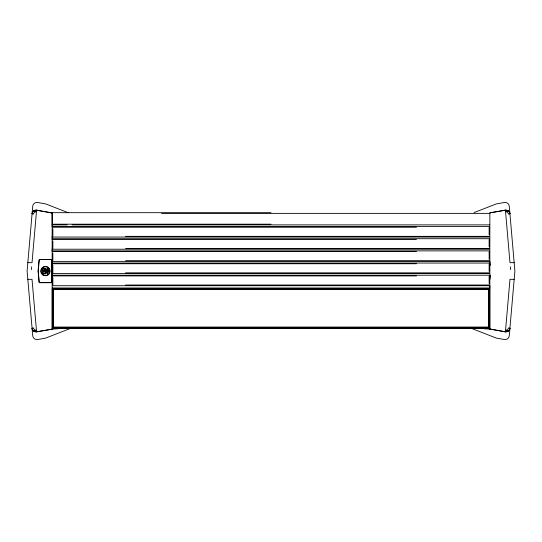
<?xml version="1.0" encoding="UTF-8"?>
<svg xmlns="http://www.w3.org/2000/svg" width="542" height="542" viewBox="0 0 542 542"><rect width="100%" height="100%" fill="white"/><g stroke="black" fill="none" stroke-linecap="round" stroke-linejoin="round"><path stroke-width="0.81" d="M52.154 251.712L52.154 248.9M52.154 239.605L52.154 236.224M52.154 226.929L52.154 224.395M489.846 288.032L489.846 285.404M489.846 261.217L490.402 265.451M32.086 213.623L32.093 213.555A4.207 4.207 0 0 1 32.249 212.81M509.914 328.405L509.914 328.377A4.207 4.207 0 0 1 509.751 329.19M31.416 269.611L31.653 266.84M32.263 211.637L36.456 211.637L32.019 262.674L27.825 262.674M36.104 210.086A2.439 1.192 4.4 0 1 36.544 210.1L52.14 212.979L36.571 210.249M51.598 265.451L52.14 262.674M490.524 275.167L489.86 279.326M505.896 331.9A2.439 1.186 4.4 0 1 505.456 331.894L489.86 329.021L505.036 331.704L507.576 331.399M509.737 330.363L505.544 330.363L509.981 279.326L514.175 279.326M32.141 213.243L32.086 213.663A4.275 0.427 5 0 0 32.283 213.812A4.234 0.427 5 0 0 33.435 214.11L33.468 213.968A2.114 1.592 -85.1 0 1 33.577 213.548L34.674 212.091L36.443 211.644M509.859 328.757L509.92 328.323A4.268 0.427 5 0 0 509.771 328.195A4.234 0.427 5 0 0 508.565 327.89L508.531 328.032A2.114 1.592 -85.1 0 1 508.423 328.452L507.326 329.909L505.557 330.356M36.87 210.818L36.931 210.479M505.069 331.521L505.13 331.182M33.739 331.318L33.746 331.304A4.207 4.207 0 0 1 32.588 329.99M508.288 210.702L508.288 210.696A4.207 4.207 0 0 1 509.412 212.01M52.127 213.324L52.127 224.198L271 224.178M53.028 327.185L488.62 327.185M53.028 289.286L488.62 289.286M488.532 327.273L488.532 289.198L53.116 289.198L53.116 327.273M33.062 211.536L34.038 210.784M508.938 330.464L507.962 331.216M33.739 210.682L33.746 210.696A4.207 4.207 0 0 0 32.588 212.01M508.288 331.298L508.288 331.304A4.207 4.207 0 0 0 509.412 329.99M33.821 210.682L34.925 210.262M507.075 331.738L508.206 331.304M69.837 328.655L45.677 338.093L37.642 339.516A4.221 4.221 0 0 1 32.723 335.728L27.1 271L32.723 206.272A4.221 4.221 0 0 1 37.642 202.491L45.664 203.907L68.285 212.735M474.067 212.6L496.323 203.907L504.358 202.484A4.221 4.221 0 0 1 509.277 206.272L514.9 271L509.277 335.728A4.221 4.221 0 0 1 504.358 339.509L496.337 338.093L472.163 328.655M34.424 210.601L36.978 210.167M489.846 329.157L489.846 212.843L505.415 210.113A2.439 1.186 -4.4 0 1 505.896 210.1M52.154 212.843L52.154 329.157L36.585 331.887A2.439 1.186 -4.4 0 1 36.104 331.9M505.429 210.249L489.846 212.843M34.424 331.399L36.964 331.704L52.154 329.157M36.978 331.833L36.571 331.745M505.022 210.167L507.576 210.601M52.093 329.163L58.36 328.696M514.175 262.674L509.981 262.674L505.544 211.637L507.326 212.091L508.437 213.541A2.114 1.592 85.1 0 1 508.518 213.968L508.552 214.11A4.234 0.427 -5 0 0 509.758 213.812A4.275 0.427 -5.1 0 0 509.893 213.704L509.859 213.243M27.825 279.326L32.019 279.326L36.456 330.363L34.674 329.909L33.563 328.459A2.114 1.592 85.1 0 1 33.482 328.032L33.448 327.89A4.234 0.427 -5 0 0 32.249 328.188A4.268 0.427 -5.1 0 0 32.093 328.296L32.141 328.757M505.544 211.637L509.737 211.637M52.506 212.681L271 212.681M161.563 213.379L489.873 213.379M52.472 224.883L67.181 224.883M72.086 224.883L489.528 224.883M52.859 226.542L489.141 226.542M52.859 227.24L416.432 227.24M125.568 236.346L489.141 236.346M52.859 237.05L489.141 237.05M52.859 238.71L489.141 238.71M52.859 239.408L416.432 239.408M125.568 248.514L489.141 248.514M52.859 249.218L489.141 249.218M52.859 250.878L489.141 250.878M52.859 251.576L416.432 251.576M39.898 259.428L50.989 259.428A0.874 0.874 0 0 1 51.863 260.309L51.863 281.84A0.874 0.874 0 0 1 50.989 282.714L39.898 282.714A0.874 0.874 0 0 1 39.024 281.915L38.082 270.986L39.024 260.228A0.874 0.874 0 0 1 39.898 259.428L39.898 259.55A0.698 0.698 0 0 0 39.2 260.248L38.252 271.075L39.2 281.901A0.698 0.698 0 0 0 39.898 282.538L50.989 282.538A0.698 0.698 0 0 0 51.693 281.84L51.693 260.309A0.698 0.698 0 0 0 50.989 259.604L39.898 259.604M125.568 260.682L489.141 260.682M52.859 261.38L489.141 261.38M52.859 263.046L489.141 263.046M52.859 263.744L416.432 263.744M125.568 272.85L489.141 272.85M52.859 273.547L489.141 273.547M52.859 275.214L489.141 275.214M52.859 275.912L416.432 275.912M52.14 279.326L51.476 275.167M125.568 285.017L489.141 285.017M52.859 285.715L489.141 285.715M52.154 328.527L489.846 328.527M32.263 330.363L36.456 330.363M505.429 331.745L505.022 331.833M483.64 328.696L489.907 329.163M507.075 210.262L508.193 210.682M33.909 331.358L34.925 331.738M507.962 210.784L508.938 211.536M34.038 331.216L33.062 330.464M505.069 210.479L505.13 210.818M36.87 331.182L36.931 331.521M509.907 213.555L509.914 213.623A4.207 4.207 0 0 0 509.751 212.81M32.093 328.418L32.093 328.445A4.207 4.207 0 0 0 32.249 329.19M510.347 266.84L510.584 269.611M489.141 227.24L489.141 234.828M489.141 239.408L489.141 246.996M489.141 251.576L489.141 259.164M489.141 263.744L489.141 271.332M489.141 275.912L489.141 283.5M488.532 289.374L488.532 327.097M53.116 289.374L53.116 327.097M52.859 228.758L52.859 236.346M52.859 240.926L52.859 248.514M52.859 253.094L52.859 260.682M52.859 265.262L52.859 272.85M52.859 277.429L52.859 285.017M507.061 210.343A2.913 0.962 1 0 0 506.662 210.249A2.608 1.07 -2.5 0 0 505.855 210.194M506.702 210.221A2.893 1.009 0 0 1 507.021 210.289M507.061 331.657A2.913 0.962 -1 0 1 506.662 331.751A2.608 1.07 2.5 0 1 505.855 331.806M507.021 331.711A2.893 1.009 0 0 1 506.702 331.779M34.939 210.343A2.913 0.962 -1 0 1 35.338 210.249A2.608 1.07 2.5 0 1 36.145 210.194M34.979 210.289A2.893 1.009 0 0 1 35.298 210.221M34.939 331.657A2.913 0.962 1 0 0 35.338 331.751A2.608 1.07 -2.5 0 0 36.145 331.806M35.298 331.779A2.893 1.009 0 0 1 34.979 331.711M42.554 268.893L42.635 273.608L45.271 273.873L45.474 268.5L43.028 268.222L42.554 268.893M42.872 268.913L42.926 273.466L45.061 273.622L45.23 268.73L43.164 268.534L42.872 268.913M47.093 270.682C46.741 272.558 48.929 273.947 47.432 271.583A3.435 3.435 0 0 1 47.432 270.573L48.136 269.117L47.093 270.682M46.212 270.417L46.565 273.026L47.689 273.954L46.781 272.734L46.497 270.912L47.689 268.209L46.849 268.676L46.212 270.417M47.994 270.831L48.59 272.138L48.319 271.332A1.633 1.633 0 0 1 48.313 270.871L48.59 270.011L47.994 270.831M43.855 269.062L44.288 269.191L43.855 269.062M44.41 270.14L43.231 271.318L44.132 271.318L43.733 272.172L44.911 270.993L44.004 270.993L44.41 270.14M489.758 287.971L52.242 287.971L52.242 327.802L489.758 327.802L489.758 287.971M489.23 288.493L52.77 288.493L52.77 327.273L489.23 327.273L489.23 288.493M42.676 274.882A4.682 4.682 0 0 0 50.081 271.583A4.682 4.682 0 0 0 43.523 266.82A4.682 4.682 0 0 0 42.676 274.882M42.872 274.611A4.35 4.35 0 0 0 49.749 271.549A4.35 4.35 0 0 0 43.658 267.118A4.35 4.35 0 0 0 42.872 274.611"/></g></svg>
